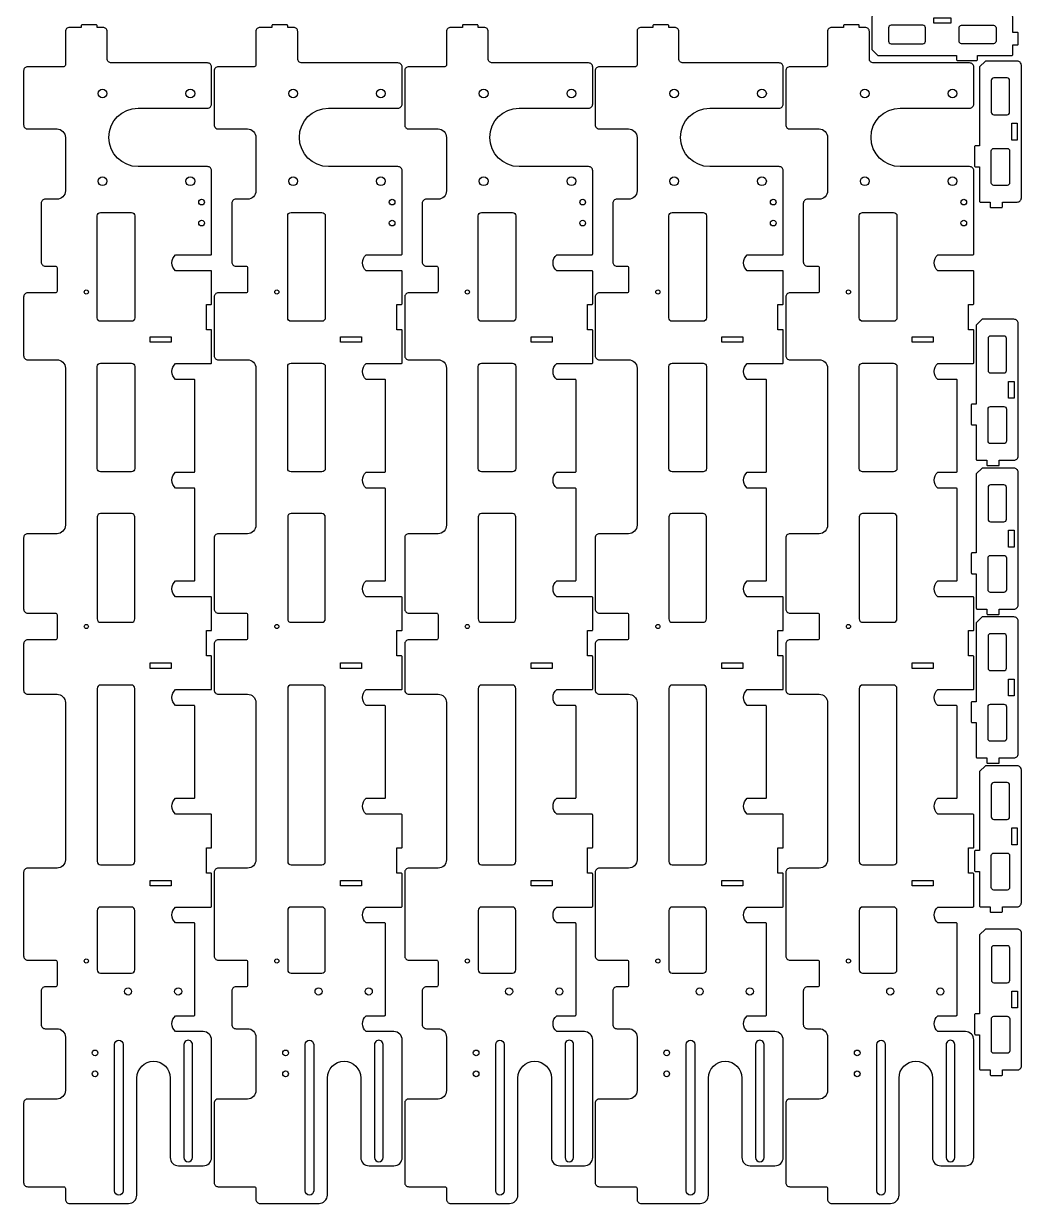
# Model space of a CAD drawing. Extents: x 6578 to 7772, y 12362 to 15184.
# Drawn here: x 6578 to 7772, y 12362 to 13773 of the extents above; entities that cross this region are included whole.
import ezdxf

# ---------------------------------------------------------------- set-up
doc = ezdxf.new("R2010")
doc.units = 0

# ---------------------------------------------------------------- blocks, each defined once
blk = doc.blocks.new('Part2012044793', base_point=(-50, 0))
at = {"layer": '1'}
for points in [[(6, 125.4, 0.4142136), (5, 126.4), (0, 126.4), (0, 167.6, 0.4142136), (-1, 168.6), (-12.5, 168.6), (-12.5, 174, 0.4142136), (-13.5, 175), (-26.5, 175, 0.4142136), (-27.5, 174), (-27.5, 168.6), (-45, 168.6, 0.4142136), (-50, 163.6), (-50, 5, 0.4142136), (-45, 0), (-7, 0), (0, 7), (0, 101.4), (5, 101.4, 0.4142136), (6, 102.4)], [(-14, 145.6), (-14, 107.4, -0.4142136), (-17, 104.4), (-33, 104.4, -0.4142136), (-36, 107.4), (-36, 145.6, -0.4142136), (-33, 148.6), (-17, 148.6, -0.4142136)], [(-14, 61.2, 0.4142136), (-17, 64.2), (-33, 64.2, 0.4142136), (-36, 61.2), (-36, 23, 0.4142136), (-33, 20), (-17, 20, 0.4142136), (-14, 23)]]:
    blk.add_lwpolyline(points, format="xyb", close=True, dxfattribs=at)
blk.add_lwpolyline([(-38.55, 94.4), (-38.55, 74.2), (-45.1, 74.2), (-45.1, 94.4)], close=True, dxfattribs=at)
blk = doc.blocks.new('Part2146172900', base_point=(-50, 0))
at = {"layer": '1'}
for points in [[(6, 125.4, 0.4142136), (5, 126.4), (0, 126.4), (0, 167.6, 0.4142136), (-1, 168.6), (-12.5, 168.6), (-12.5, 174, 0.4142136), (-13.5, 175), (-26.5, 175, 0.4142136), (-27.5, 174), (-27.5, 168.6), (-45, 168.6, 0.4142136), (-50, 163.6), (-50, 5, 0.4142136), (-45, 0), (-7, 0), (0, 7), (0, 101.4), (5, 101.4, 0.4142136), (6, 102.4)], [(-14, 145.6), (-14, 107.4, -0.4142136), (-17, 104.4), (-33, 104.4, -0.4142136), (-36, 107.4), (-36, 145.6, -0.4142136), (-33, 148.6), (-17, 148.6, -0.4142136)], [(-14, 61.2, 0.4142136), (-17, 64.2), (-33, 64.2, 0.4142136), (-36, 61.2), (-36, 23, 0.4142136), (-33, 20), (-17, 20, 0.4142136), (-14, 23)]]:
    blk.add_lwpolyline(points, format="xyb", close=True, dxfattribs=at)
blk.add_lwpolyline([(-38.55, 94.4), (-38.55, 74.2), (-45.1, 74.2), (-45.1, 94.4)], close=True, dxfattribs=at)
blk = doc.blocks.new('Part1454773112', base_point=(-50, 0))
at = {"layer": '1'}
for points in [[(6, 125.4, 0.4142136), (5, 126.4), (0, 126.4), (0, 167.6, 0.4142136), (-1, 168.6), (-12.5, 168.6), (-12.5, 174, 0.4142136), (-13.5, 175), (-26.5, 175, 0.4142136), (-27.5, 174), (-27.5, 168.6), (-45, 168.6, 0.4142136), (-50, 163.6), (-50, 5, 0.4142136), (-45, 0), (-7, 0), (0, 7), (0, 101.4), (5, 101.4, 0.4142136), (6, 102.4)], [(-14, 145.6), (-14, 107.4, -0.4142136), (-17, 104.4), (-33, 104.4, -0.4142136), (-36, 107.4), (-36, 145.6, -0.4142136), (-33, 148.6), (-17, 148.6, -0.4142136)], [(-14, 61.2, 0.4142136), (-17, 64.2), (-33, 64.2, 0.4142136), (-36, 61.2), (-36, 23, 0.4142136), (-33, 20), (-17, 20, 0.4142136), (-14, 23)]]:
    blk.add_lwpolyline(points, format="xyb", close=True, dxfattribs=at)
blk.add_lwpolyline([(-38.55, 94.4), (-38.55, 74.2), (-45.1, 74.2), (-45.1, 94.4)], close=True, dxfattribs=at)
blk = doc.blocks.new('Part2070218591', base_point=(-50, 0))
at = {"layer": '1'}
for points in [[(6, 125.4, 0.4142136), (5, 126.4), (0, 126.4), (0, 167.6, 0.4142136), (-1, 168.6), (-12.5, 168.6), (-12.5, 174, 0.4142136), (-13.5, 175), (-26.5, 175, 0.4142136), (-27.5, 174), (-27.5, 168.6), (-45, 168.6, 0.4142136), (-50, 163.6), (-50, 5, 0.4142136), (-45, 0), (-7, 0), (0, 7), (0, 101.4), (5, 101.4, 0.4142136), (6, 102.4)], [(-14, 145.6), (-14, 107.4, -0.4142136), (-17, 104.4), (-33, 104.4, -0.4142136), (-36, 107.4), (-36, 145.6, -0.4142136), (-33, 148.6), (-17, 148.6, -0.4142136)], [(-14, 61.2, 0.4142136), (-17, 64.2), (-33, 64.2, 0.4142136), (-36, 61.2), (-36, 23, 0.4142136), (-33, 20), (-17, 20, 0.4142136), (-14, 23)]]:
    blk.add_lwpolyline(points, format="xyb", close=True, dxfattribs=at)
blk.add_lwpolyline([(-38.55, 94.4), (-38.55, 74.2), (-45.1, 74.2), (-45.1, 94.4)], close=True, dxfattribs=at)
blk = doc.blocks.new('Part1002874080', base_point=(-50, 0))
at = {"layer": '1'}
for points in [[(6, 125.4, 0.4142136), (5, 126.4), (0, 126.4), (0, 167.6, 0.4142136), (-1, 168.6), (-12.5, 168.6), (-12.5, 174, 0.4142136), (-13.5, 175), (-26.5, 175, 0.4142136), (-27.5, 174), (-27.5, 168.6), (-45, 168.6, 0.4142136), (-50, 163.6), (-50, 5, 0.4142136), (-45, 0), (-7, 0), (0, 7), (0, 101.4), (5, 101.4, 0.4142136), (6, 102.4)], [(-14, 145.6), (-14, 107.4, -0.4142136), (-17, 104.4), (-33, 104.4, -0.4142136), (-36, 107.4), (-36, 145.6, -0.4142136), (-33, 148.6), (-17, 148.6, -0.4142136)], [(-14, 61.2, 0.4142136), (-17, 64.2), (-33, 64.2, 0.4142136), (-36, 61.2), (-36, 23, 0.4142136), (-33, 20), (-17, 20, 0.4142136), (-14, 23)]]:
    blk.add_lwpolyline(points, format="xyb", close=True, dxfattribs=at)
blk.add_lwpolyline([(-38.55, 94.4), (-38.55, 74.2), (-45.1, 74.2), (-45.1, 94.4)], close=True, dxfattribs=at)
blk = doc.blocks.new('Part1115939180', base_point=(-4.5, -30))
at = {"layer": '1'}
for points in [[(1405, 95.5, 0.414214), (1395, 105.5), (1255, 105.5, -1), (1255, 145.5), (1350, 145.5, 0.414214), (1360, 155.5), (1360, 185, 0.414214), (1350, 195), (1209.5, 195, 0.414214), (1199.5, 185), (1199.5, 151.9, -0.460628), (1180.5, 151.9), (1180.5, 174, 0.414214), (1179.5, 175), (1070.5, 175, 0.414214), (1069.5, 174), (1069.5, 151.9, -0.460628), (1050.5, 151.9), (1050.5, 194, 0.414214), (1049.5, 195), (1011.1, 195, 0.414214), (1010.1, 194), (1010.1, 188.7), (979.9, 188.7), (979.9, 194, 0.414214), (978.9, 195), (940.5, 195, 0.414214), (939.5, 194), (939.5, 151.9, -0.460628), (920.5, 151.9), (920.5, 174, 0.414214), (919.5, 175), (810.5, 175, 0.414214), (809.5, 174), (809.5, 151.9, -0.460628), (790.5, 151.9), (790.5, 194, 0.414214), (789.5, 195), (751.1, 195, 0.414214), (750.1, 194), (750.1, 188.7), (719.9, 188.7), (719.9, 194, 0.414214), (718.9, 195), (680.5, 195, 0.414214), (679.5, 194), (679.5, 151.9, -0.460628), (660.5, 151.9), (660.5, 174, 0.414214), (659.5, 175), (550.5, 175, 0.414214), (549.5, 174), (549.5, 151.9, -0.460628), (530.5, 151.9), (530.5, 174, 0.414214), (529.5, 175), (420.5, 175, 0.414214), (419.5, 174), (419.5, 151.9, -0.460628), (400.5, 151.9), (400.5, 194, 0.414214), (399.5, 195), (361.1, 195, 0.414214), (360.1, 194), (360.1, 188.7), (329.9, 188.7), (329.9, 194, 0.414214), (328.9, 195), (290.5, 195, 0.414214), (289.5, 194), (289.5, 151.9, -0.460628), (270.5, 151.9), (270.5, 194, 0.414214), (269.5, 195), (170, 195, 0.414214), (165, 190), (165, 107, -1), (95, 107), (95, 190, 0.414214), (90, 195), (46, 195, 0.414214), (41, 190), (41, 75, -0.414214), (36, 70), (3.5, 70, 0.414214), (-1.5, 65), (-1.5, 58), (-3.5, 58, 0.414214), (-4.5, 57), (-4.5, 40, 0.414214), (-3.5, 39), (-1.5, 39), (-1.5, 25, 0.414214), (3.5, 20), (43.5, 20, -0.414214), (45.5, 18), (45.5, -25, 0.414214), (50.5, -30), (115, -30, 0.414214), (120, -25), (120, 10, -0.414214), (130, 20), (194, 20, -0.414214), (204, 10), (204, -4, 0.414214), (209, -9), (279, -9, 0.414214), (284, -4), (284, 8, -0.414214), (286, 10), (314, 10, -0.414214), (316, 8), (316, -25, 0.414214), (321, -30), (391, -30, 0.414214), (396, -25), (396, 10, -0.414214), (406, 20), (594, 20, -0.414214), (604, 10), (604, -25, 0.414214), (609, -30), (694, -30, 0.414214), (699, -25), (699, 8, -0.414214), (701, 10), (729, 10, -0.414214), (731, 8), (731, -25, 0.414214), (736, -30), (791, -30, 0.414214), (796, -25), (796, 10, -0.414214), (806, 20), (994, 20, -0.414214), (1004, 10), (1004, -25, 0.414214), (1009, -30), (1109, -30, 0.414214), (1114, -25), (1114, 8, -0.414214), (1116, 10), (1144, 10, -0.414214), (1146, 8), (1146, -4, 0.414214), (1151, -9), (1191, -9, 0.414214), (1196, -4), (1196, 10, -0.414214), (1206, 20), (1270.1, 20, -0.414214), (1280.1, 10), (1280.1, -25, 0.414214), (1285.1, -30), (1380, -30, 0.414214), (1385, -25), (1385, 18, -0.414214), (1387, 20), (1400, 20, 0.414214), (1405, 25)], [(1350, 172.1), (1215, 172.1, 1), (1215, 161.9), (1350, 161.9, 1)], [(350, 99), (350, 62, -0.414214), (346, 58), (224, 58, -0.414214), (220, 62), (220, 99, -0.414214), (224, 103), (346, 103, -0.414214)], [(530, 99), (530, 62, -0.414214), (526, 58), (404, 58, -0.414214), (400, 62), (400, 99, -0.414214), (404, 103), (526, 103, -0.414214)], [(710, 99, 0.414214), (706, 103), (584, 103, 0.414214), (580, 99), (580, 62, 0.414214), (584, 58), (706, 58, 0.414214), (710, 62)], [(1000, 99, 0.414214), (996, 103), (789, 103, 0.414214), (785, 99), (785, 62, 0.414214), (789, 58), (996, 58, 0.414214), (1000, 62)], [(1129.5, 99, 0.414214), (1125.5, 103), (1054.5, 103, 0.414214), (1050.5, 99), (1050.5, 62, 0.414214), (1054.5, 58), (1125.5, 58, 0.414214), (1129.5, 62)], [(1390, 89.1, -1), (1390, 78.9), (1215, 78.9, -1), (1215, 89.1)]]:
    blk.add_lwpolyline(points, format="xyb", close=True, dxfattribs=at)
for points in [[(375.1, 146.5), (375.1, 121.3), (368.6, 121.3), (368.6, 146.5)], [(765.1, 146.5), (765.1, 121.3), (758.6, 121.3), (758.6, 146.5)], [(1025.1, 146.5), (1025.1, 121.3), (1018.6, 121.3), (1018.6, 146.5)]]:
    blk.add_lwpolyline(points, close=True, dxfattribs=at)
for centre, radius in [((207.5, 183), 3.4), ((232.5, 183), 3.4), ((77.5, 169.5), 5.25), ((182.5, 169.5), 5.25), ((1151.5, 155), 4.25), ((1151.5, 95), 4.25), ((77.5, 64.5), 5.25), ((182.5, 64.5), 5.25), ((1225, 55.5), 3.4), ((1250, 55.5), 3.4), ((315, 45), 2.5), ((715, 45), 2.5), ((1115, 45), 2.5)]:
    blk.add_circle(centre, radius, dxfattribs=at)
blk = doc.blocks.new('Part1160645704', base_point=(-4.5, -30))
at = {"layer": '1'}
for points in [[(1405, 95.5, 0.414214), (1395, 105.5), (1255, 105.5, -1), (1255, 145.5), (1350, 145.5, 0.414214), (1360, 155.5), (1360, 185, 0.414214), (1350, 195), (1209.5, 195, 0.414214), (1199.5, 185), (1199.5, 151.9, -0.460628), (1180.5, 151.9), (1180.5, 174, 0.414214), (1179.5, 175), (1070.5, 175, 0.414214), (1069.5, 174), (1069.5, 151.9, -0.460628), (1050.5, 151.9), (1050.5, 194, 0.414214), (1049.5, 195), (1011.1, 195, 0.414214), (1010.1, 194), (1010.1, 188.7), (979.9, 188.7), (979.9, 194, 0.414214), (978.9, 195), (940.5, 195, 0.414214), (939.5, 194), (939.5, 151.9, -0.460628), (920.5, 151.9), (920.5, 174, 0.414214), (919.5, 175), (810.5, 175, 0.414214), (809.5, 174), (809.5, 151.9, -0.460628), (790.5, 151.9), (790.5, 194, 0.414214), (789.5, 195), (751.1, 195, 0.414214), (750.1, 194), (750.1, 188.7), (719.9, 188.7), (719.9, 194, 0.414214), (718.9, 195), (680.5, 195, 0.414214), (679.5, 194), (679.5, 151.9, -0.460628), (660.5, 151.9), (660.5, 174, 0.414214), (659.5, 175), (550.5, 175, 0.414214), (549.5, 174), (549.5, 151.9, -0.460628), (530.5, 151.9), (530.5, 174, 0.414214), (529.5, 175), (420.5, 175, 0.414214), (419.5, 174), (419.5, 151.9, -0.460628), (400.5, 151.9), (400.5, 194, 0.414214), (399.5, 195), (361.1, 195, 0.414214), (360.1, 194), (360.1, 188.7), (329.9, 188.7), (329.9, 194, 0.414214), (328.9, 195), (290.5, 195, 0.414214), (289.5, 194), (289.5, 151.9, -0.460628), (270.5, 151.9), (270.5, 194, 0.414214), (269.5, 195), (170, 195, 0.414214), (165, 190), (165, 107, -1), (95, 107), (95, 190, 0.414214), (90, 195), (46, 195, 0.414214), (41, 190), (41, 75, -0.414214), (36, 70), (3.5, 70, 0.414214), (-1.5, 65), (-1.5, 58), (-3.5, 58, 0.414214), (-4.5, 57), (-4.5, 40, 0.414214), (-3.5, 39), (-1.5, 39), (-1.5, 25, 0.414214), (3.5, 20), (43.5, 20, -0.414214), (45.5, 18), (45.5, -25, 0.414214), (50.5, -30), (115, -30, 0.414214), (120, -25), (120, 10, -0.414214), (130, 20), (194, 20, -0.414214), (204, 10), (204, -4, 0.414214), (209, -9), (279, -9, 0.414214), (284, -4), (284, 8, -0.414214), (286, 10), (314, 10, -0.414214), (316, 8), (316, -25, 0.414214), (321, -30), (391, -30, 0.414214), (396, -25), (396, 10, -0.414214), (406, 20), (594, 20, -0.414214), (604, 10), (604, -25, 0.414214), (609, -30), (694, -30, 0.414214), (699, -25), (699, 8, -0.414214), (701, 10), (729, 10, -0.414214), (731, 8), (731, -25, 0.414214), (736, -30), (791, -30, 0.414214), (796, -25), (796, 10, -0.414214), (806, 20), (994, 20, -0.414214), (1004, 10), (1004, -25, 0.414214), (1009, -30), (1109, -30, 0.414214), (1114, -25), (1114, 8, -0.414214), (1116, 10), (1144, 10, -0.414214), (1146, 8), (1146, -4, 0.414214), (1151, -9), (1191, -9, 0.414214), (1196, -4), (1196, 10, -0.414214), (1206, 20), (1270.1, 20, -0.414214), (1280.1, 10), (1280.1, -25, 0.414214), (1285.1, -30), (1380, -30, 0.414214), (1385, -25), (1385, 18, -0.414214), (1387, 20), (1400, 20, 0.414214), (1405, 25)], [(1350, 172.1), (1215, 172.1, 1), (1215, 161.9), (1350, 161.9, 1)], [(350, 99), (350, 62, -0.414214), (346, 58), (224, 58, -0.414214), (220, 62), (220, 99, -0.414214), (224, 103), (346, 103, -0.414214)], [(530, 99), (530, 62, -0.414214), (526, 58), (404, 58, -0.414214), (400, 62), (400, 99, -0.414214), (404, 103), (526, 103, -0.414214)], [(710, 99, 0.414214), (706, 103), (584, 103, 0.414214), (580, 99), (580, 62, 0.414214), (584, 58), (706, 58, 0.414214), (710, 62)], [(1000, 99, 0.414214), (996, 103), (789, 103, 0.414214), (785, 99), (785, 62, 0.414214), (789, 58), (996, 58, 0.414214), (1000, 62)], [(1129.5, 99, 0.414214), (1125.5, 103), (1054.5, 103, 0.414214), (1050.5, 99), (1050.5, 62, 0.414214), (1054.5, 58), (1125.5, 58, 0.414214), (1129.5, 62)], [(1390, 89.1, -1), (1390, 78.9), (1215, 78.9, -1), (1215, 89.1)]]:
    blk.add_lwpolyline(points, format="xyb", close=True, dxfattribs=at)
for points in [[(375.1, 146.5), (375.1, 121.3), (368.6, 121.3), (368.6, 146.5)], [(765.1, 146.5), (765.1, 121.3), (758.6, 121.3), (758.6, 146.5)], [(1025.1, 146.5), (1025.1, 121.3), (1018.6, 121.3), (1018.6, 146.5)]]:
    blk.add_lwpolyline(points, close=True, dxfattribs=at)
for centre, radius in [((207.5, 183), 3.4), ((232.5, 183), 3.4), ((77.5, 169.5), 5.25), ((182.5, 169.5), 5.25), ((1151.5, 155), 4.25), ((1151.5, 95), 4.25), ((77.5, 64.5), 5.25), ((182.5, 64.5), 5.25), ((1225, 55.5), 3.4), ((1250, 55.5), 3.4), ((315, 45), 2.5), ((715, 45), 2.5), ((1115, 45), 2.5)]:
    blk.add_circle(centre, radius, dxfattribs=at)
blk = doc.blocks.new('Part1557064205', base_point=(-4.5, -30))
at = {"layer": '1'}
for points in [[(1405, 95.5, 0.414214), (1395, 105.5), (1255, 105.5, -1), (1255, 145.5), (1350, 145.5, 0.414214), (1360, 155.5), (1360, 185, 0.414214), (1350, 195), (1209.5, 195, 0.414214), (1199.5, 185), (1199.5, 151.9, -0.460628), (1180.5, 151.9), (1180.5, 174, 0.414214), (1179.5, 175), (1070.5, 175, 0.414214), (1069.5, 174), (1069.5, 151.9, -0.460628), (1050.5, 151.9), (1050.5, 194, 0.414214), (1049.5, 195), (1011.1, 195, 0.414214), (1010.1, 194), (1010.1, 188.7), (979.9, 188.7), (979.9, 194, 0.414214), (978.9, 195), (940.5, 195, 0.414214), (939.5, 194), (939.5, 151.9, -0.460628), (920.5, 151.9), (920.5, 174, 0.414214), (919.5, 175), (810.5, 175, 0.414214), (809.5, 174), (809.5, 151.9, -0.460628), (790.5, 151.9), (790.5, 194, 0.414214), (789.5, 195), (751.1, 195, 0.414214), (750.1, 194), (750.1, 188.7), (719.9, 188.7), (719.9, 194, 0.414214), (718.9, 195), (680.5, 195, 0.414214), (679.5, 194), (679.5, 151.9, -0.460628), (660.5, 151.9), (660.5, 174, 0.414214), (659.5, 175), (550.5, 175, 0.414214), (549.5, 174), (549.5, 151.9, -0.460628), (530.5, 151.9), (530.5, 174, 0.414214), (529.5, 175), (420.5, 175, 0.414214), (419.5, 174), (419.5, 151.9, -0.460628), (400.5, 151.9), (400.5, 194, 0.414214), (399.5, 195), (361.1, 195, 0.414214), (360.1, 194), (360.1, 188.7), (329.9, 188.7), (329.9, 194, 0.414214), (328.9, 195), (290.5, 195, 0.414214), (289.5, 194), (289.5, 151.9, -0.460628), (270.5, 151.9), (270.5, 194, 0.414214), (269.5, 195), (170, 195, 0.414214), (165, 190), (165, 107, -1), (95, 107), (95, 190, 0.414214), (90, 195), (46, 195, 0.414214), (41, 190), (41, 75, -0.414214), (36, 70), (3.5, 70, 0.414214), (-1.5, 65), (-1.5, 58), (-3.5, 58, 0.414214), (-4.5, 57), (-4.5, 40, 0.414214), (-3.5, 39), (-1.5, 39), (-1.5, 25, 0.414214), (3.5, 20), (43.5, 20, -0.414214), (45.5, 18), (45.5, -25, 0.414214), (50.5, -30), (115, -30, 0.414214), (120, -25), (120, 10, -0.414214), (130, 20), (194, 20, -0.414214), (204, 10), (204, -4, 0.414214), (209, -9), (279, -9, 0.414214), (284, -4), (284, 8, -0.414214), (286, 10), (314, 10, -0.414214), (316, 8), (316, -25, 0.414214), (321, -30), (391, -30, 0.414214), (396, -25), (396, 10, -0.414214), (406, 20), (594, 20, -0.414214), (604, 10), (604, -25, 0.414214), (609, -30), (694, -30, 0.414214), (699, -25), (699, 8, -0.414214), (701, 10), (729, 10, -0.414214), (731, 8), (731, -25, 0.414214), (736, -30), (791, -30, 0.414214), (796, -25), (796, 10, -0.414214), (806, 20), (994, 20, -0.414214), (1004, 10), (1004, -25, 0.414214), (1009, -30), (1109, -30, 0.414214), (1114, -25), (1114, 8, -0.414214), (1116, 10), (1144, 10, -0.414214), (1146, 8), (1146, -4, 0.414214), (1151, -9), (1191, -9, 0.414214), (1196, -4), (1196, 10, -0.414214), (1206, 20), (1270.1, 20, -0.414214), (1280.1, 10), (1280.1, -25, 0.414214), (1285.1, -30), (1380, -30, 0.414214), (1385, -25), (1385, 18, -0.414214), (1387, 20), (1400, 20, 0.414214), (1405, 25)], [(1350, 172.1), (1215, 172.1, 1), (1215, 161.9), (1350, 161.9, 1)], [(350, 99), (350, 62, -0.414214), (346, 58), (224, 58, -0.414214), (220, 62), (220, 99, -0.414214), (224, 103), (346, 103, -0.414214)], [(530, 99), (530, 62, -0.414214), (526, 58), (404, 58, -0.414214), (400, 62), (400, 99, -0.414214), (404, 103), (526, 103, -0.414214)], [(710, 99, 0.414214), (706, 103), (584, 103, 0.414214), (580, 99), (580, 62, 0.414214), (584, 58), (706, 58, 0.414214), (710, 62)], [(1000, 99, 0.414214), (996, 103), (789, 103, 0.414214), (785, 99), (785, 62, 0.414214), (789, 58), (996, 58, 0.414214), (1000, 62)], [(1129.5, 99, 0.414214), (1125.5, 103), (1054.5, 103, 0.414214), (1050.5, 99), (1050.5, 62, 0.414214), (1054.5, 58), (1125.5, 58, 0.414214), (1129.5, 62)], [(1390, 89.1, -1), (1390, 78.9), (1215, 78.9, -1), (1215, 89.1)]]:
    blk.add_lwpolyline(points, format="xyb", close=True, dxfattribs=at)
for points in [[(375.1, 146.5), (375.1, 121.3), (368.6, 121.3), (368.6, 146.5)], [(765.1, 146.5), (765.1, 121.3), (758.6, 121.3), (758.6, 146.5)], [(1025.1, 146.5), (1025.1, 121.3), (1018.6, 121.3), (1018.6, 146.5)]]:
    blk.add_lwpolyline(points, close=True, dxfattribs=at)
for centre, radius in [((207.5, 183), 3.4), ((232.5, 183), 3.4), ((77.5, 169.5), 5.25), ((182.5, 169.5), 5.25), ((1151.5, 155), 4.25), ((1151.5, 95), 4.25), ((77.5, 64.5), 5.25), ((182.5, 64.5), 5.25), ((1225, 55.5), 3.4), ((1250, 55.5), 3.4), ((315, 45), 2.5), ((715, 45), 2.5), ((1115, 45), 2.5)]:
    blk.add_circle(centre, radius, dxfattribs=at)
blk = doc.blocks.new('Part865901877', base_point=(-4.5, -30))
at = {"layer": '1'}
for points in [[(1405, 95.5, 0.414214), (1395, 105.5), (1255, 105.5, -1), (1255, 145.5), (1350, 145.5, 0.414214), (1360, 155.5), (1360, 185, 0.414214), (1350, 195), (1209.5, 195, 0.414214), (1199.5, 185), (1199.5, 151.9, -0.460628), (1180.5, 151.9), (1180.5, 174, 0.414214), (1179.5, 175), (1070.5, 175, 0.414214), (1069.5, 174), (1069.5, 151.9, -0.460628), (1050.5, 151.9), (1050.5, 194, 0.414214), (1049.5, 195), (1011.1, 195, 0.414214), (1010.1, 194), (1010.1, 188.7), (979.9, 188.7), (979.9, 194, 0.414214), (978.9, 195), (940.5, 195, 0.414214), (939.5, 194), (939.5, 151.9, -0.460628), (920.5, 151.9), (920.5, 174, 0.414214), (919.5, 175), (810.5, 175, 0.414214), (809.5, 174), (809.5, 151.9, -0.460628), (790.5, 151.9), (790.5, 194, 0.414214), (789.5, 195), (751.1, 195, 0.414214), (750.1, 194), (750.1, 188.7), (719.9, 188.7), (719.9, 194, 0.414214), (718.9, 195), (680.5, 195, 0.414214), (679.5, 194), (679.5, 151.9, -0.460628), (660.5, 151.9), (660.5, 174, 0.414214), (659.5, 175), (550.5, 175, 0.414214), (549.5, 174), (549.5, 151.9, -0.460628), (530.5, 151.9), (530.5, 174, 0.414214), (529.5, 175), (420.5, 175, 0.414214), (419.5, 174), (419.5, 151.9, -0.460628), (400.5, 151.9), (400.5, 194, 0.414214), (399.5, 195), (361.1, 195, 0.414214), (360.1, 194), (360.1, 188.7), (329.9, 188.7), (329.9, 194, 0.414214), (328.9, 195), (290.5, 195, 0.414214), (289.5, 194), (289.5, 151.9, -0.460628), (270.5, 151.9), (270.5, 194, 0.414214), (269.5, 195), (170, 195, 0.414214), (165, 190), (165, 107, -1), (95, 107), (95, 190, 0.414214), (90, 195), (46, 195, 0.414214), (41, 190), (41, 75, -0.414214), (36, 70), (3.5, 70, 0.414214), (-1.5, 65), (-1.5, 58), (-3.5, 58, 0.414214), (-4.5, 57), (-4.5, 40, 0.414214), (-3.5, 39), (-1.5, 39), (-1.5, 25, 0.414214), (3.5, 20), (43.5, 20, -0.414214), (45.5, 18), (45.5, -25, 0.414214), (50.5, -30), (115, -30, 0.414214), (120, -25), (120, 10, -0.414214), (130, 20), (194, 20, -0.414214), (204, 10), (204, -4, 0.414214), (209, -9), (279, -9, 0.414214), (284, -4), (284, 8, -0.414214), (286, 10), (314, 10, -0.414214), (316, 8), (316, -25, 0.414214), (321, -30), (391, -30, 0.414214), (396, -25), (396, 10, -0.414214), (406, 20), (594, 20, -0.414214), (604, 10), (604, -25, 0.414214), (609, -30), (694, -30, 0.414214), (699, -25), (699, 8, -0.414214), (701, 10), (729, 10, -0.414214), (731, 8), (731, -25, 0.414214), (736, -30), (791, -30, 0.414214), (796, -25), (796, 10, -0.414214), (806, 20), (994, 20, -0.414214), (1004, 10), (1004, -25, 0.414214), (1009, -30), (1109, -30, 0.414214), (1114, -25), (1114, 8, -0.414214), (1116, 10), (1144, 10, -0.414214), (1146, 8), (1146, -4, 0.414214), (1151, -9), (1191, -9, 0.414214), (1196, -4), (1196, 10, -0.414214), (1206, 20), (1270.1, 20, -0.414214), (1280.1, 10), (1280.1, -25, 0.414214), (1285.1, -30), (1380, -30, 0.414214), (1385, -25), (1385, 18, -0.414214), (1387, 20), (1400, 20, 0.414214), (1405, 25)], [(1350, 172.1), (1215, 172.1, 1), (1215, 161.9), (1350, 161.9, 1)], [(350, 99), (350, 62, -0.414214), (346, 58), (224, 58, -0.414214), (220, 62), (220, 99, -0.414214), (224, 103), (346, 103, -0.414214)], [(530, 99), (530, 62, -0.414214), (526, 58), (404, 58, -0.414214), (400, 62), (400, 99, -0.414214), (404, 103), (526, 103, -0.414214)], [(710, 99, 0.414214), (706, 103), (584, 103, 0.414214), (580, 99), (580, 62, 0.414214), (584, 58), (706, 58, 0.414214), (710, 62)], [(1000, 99, 0.414214), (996, 103), (789, 103, 0.414214), (785, 99), (785, 62, 0.414214), (789, 58), (996, 58, 0.414214), (1000, 62)], [(1129.5, 99, 0.414214), (1125.5, 103), (1054.5, 103, 0.414214), (1050.5, 99), (1050.5, 62, 0.414214), (1054.5, 58), (1125.5, 58, 0.414214), (1129.5, 62)], [(1390, 89.1, -1), (1390, 78.9), (1215, 78.9, -1), (1215, 89.1)]]:
    blk.add_lwpolyline(points, format="xyb", close=True, dxfattribs=at)
for points in [[(375.1, 146.5), (375.1, 121.3), (368.6, 121.3), (368.6, 146.5)], [(765.1, 146.5), (765.1, 121.3), (758.6, 121.3), (758.6, 146.5)], [(1025.1, 146.5), (1025.1, 121.3), (1018.6, 121.3), (1018.6, 146.5)]]:
    blk.add_lwpolyline(points, close=True, dxfattribs=at)
for centre, radius in [((207.5, 183), 3.4), ((232.5, 183), 3.4), ((77.5, 169.5), 5.25), ((182.5, 169.5), 5.25), ((1151.5, 155), 4.25), ((1151.5, 95), 4.25), ((77.5, 64.5), 5.25), ((182.5, 64.5), 5.25), ((1225, 55.5), 3.4), ((1250, 55.5), 3.4), ((315, 45), 2.5), ((715, 45), 2.5), ((1115, 45), 2.5)]:
    blk.add_circle(centre, radius, dxfattribs=at)
blk = doc.blocks.new('Part2023194582', base_point=(-4.5, -30))
at = {"layer": '1'}
for points in [[(1405, 95.5, 0.414214), (1395, 105.5), (1255, 105.5, -1), (1255, 145.5), (1350, 145.5, 0.414214), (1360, 155.5), (1360, 185, 0.414214), (1350, 195), (1209.5, 195, 0.414214), (1199.5, 185), (1199.5, 151.9, -0.460628), (1180.5, 151.9), (1180.5, 174, 0.414214), (1179.5, 175), (1070.5, 175, 0.414214), (1069.5, 174), (1069.5, 151.9, -0.460628), (1050.5, 151.9), (1050.5, 194, 0.414214), (1049.5, 195), (1011.1, 195, 0.414214), (1010.1, 194), (1010.1, 188.7), (979.9, 188.7), (979.9, 194, 0.414214), (978.9, 195), (940.5, 195, 0.414214), (939.5, 194), (939.5, 151.9, -0.460628), (920.5, 151.9), (920.5, 174, 0.414214), (919.5, 175), (810.5, 175, 0.414214), (809.5, 174), (809.5, 151.9, -0.460628), (790.5, 151.9), (790.5, 194, 0.414214), (789.5, 195), (751.1, 195, 0.414214), (750.1, 194), (750.1, 188.7), (719.9, 188.7), (719.9, 194, 0.414214), (718.9, 195), (680.5, 195, 0.414214), (679.5, 194), (679.5, 151.9, -0.460628), (660.5, 151.9), (660.5, 174, 0.414214), (659.5, 175), (550.5, 175, 0.414214), (549.5, 174), (549.5, 151.9, -0.460628), (530.5, 151.9), (530.5, 174, 0.414214), (529.5, 175), (420.5, 175, 0.414214), (419.5, 174), (419.5, 151.9, -0.460628), (400.5, 151.9), (400.5, 194, 0.414214), (399.5, 195), (361.1, 195, 0.414214), (360.1, 194), (360.1, 188.7), (329.9, 188.7), (329.9, 194, 0.414214), (328.9, 195), (290.5, 195, 0.414214), (289.5, 194), (289.5, 151.9, -0.460628), (270.5, 151.9), (270.5, 194, 0.414214), (269.5, 195), (170, 195, 0.414214), (165, 190), (165, 107, -1), (95, 107), (95, 190, 0.414214), (90, 195), (46, 195, 0.414214), (41, 190), (41, 75, -0.414214), (36, 70), (3.5, 70, 0.414214), (-1.5, 65), (-1.5, 58), (-3.5, 58, 0.414214), (-4.5, 57), (-4.5, 40, 0.414214), (-3.5, 39), (-1.5, 39), (-1.5, 25, 0.414214), (3.5, 20), (43.5, 20, -0.414214), (45.5, 18), (45.5, -25, 0.414214), (50.5, -30), (115, -30, 0.414214), (120, -25), (120, 10, -0.414214), (130, 20), (194, 20, -0.414214), (204, 10), (204, -4, 0.414214), (209, -9), (279, -9, 0.414214), (284, -4), (284, 8, -0.414214), (286, 10), (314, 10, -0.414214), (316, 8), (316, -25, 0.414214), (321, -30), (391, -30, 0.414214), (396, -25), (396, 10, -0.414214), (406, 20), (594, 20, -0.414214), (604, 10), (604, -25, 0.414214), (609, -30), (694, -30, 0.414214), (699, -25), (699, 8, -0.414214), (701, 10), (729, 10, -0.414214), (731, 8), (731, -25, 0.414214), (736, -30), (791, -30, 0.414214), (796, -25), (796, 10, -0.414214), (806, 20), (994, 20, -0.414214), (1004, 10), (1004, -25, 0.414214), (1009, -30), (1109, -30, 0.414214), (1114, -25), (1114, 8, -0.414214), (1116, 10), (1144, 10, -0.414214), (1146, 8), (1146, -4, 0.414214), (1151, -9), (1191, -9, 0.414214), (1196, -4), (1196, 10, -0.414214), (1206, 20), (1270.1, 20, -0.414214), (1280.1, 10), (1280.1, -25, 0.414214), (1285.1, -30), (1380, -30, 0.414214), (1385, -25), (1385, 18, -0.414214), (1387, 20), (1400, 20, 0.414214), (1405, 25)], [(1350, 172.1), (1215, 172.1, 1), (1215, 161.9), (1350, 161.9, 1)], [(350, 99), (350, 62, -0.414214), (346, 58), (224, 58, -0.414214), (220, 62), (220, 99, -0.414214), (224, 103), (346, 103, -0.414214)], [(530, 99), (530, 62, -0.414214), (526, 58), (404, 58, -0.414214), (400, 62), (400, 99, -0.414214), (404, 103), (526, 103, -0.414214)], [(710, 99, 0.414214), (706, 103), (584, 103, 0.414214), (580, 99), (580, 62, 0.414214), (584, 58), (706, 58, 0.414214), (710, 62)], [(1000, 99, 0.414214), (996, 103), (789, 103, 0.414214), (785, 99), (785, 62, 0.414214), (789, 58), (996, 58, 0.414214), (1000, 62)], [(1129.5, 99, 0.414214), (1125.5, 103), (1054.5, 103, 0.414214), (1050.5, 99), (1050.5, 62, 0.414214), (1054.5, 58), (1125.5, 58, 0.414214), (1129.5, 62)], [(1390, 89.1, -1), (1390, 78.9), (1215, 78.9, -1), (1215, 89.1)]]:
    blk.add_lwpolyline(points, format="xyb", close=True, dxfattribs=at)
for points in [[(375.1, 146.5), (375.1, 121.3), (368.6, 121.3), (368.6, 146.5)], [(765.1, 146.5), (765.1, 121.3), (758.6, 121.3), (758.6, 146.5)], [(1025.1, 146.5), (1025.1, 121.3), (1018.6, 121.3), (1018.6, 146.5)]]:
    blk.add_lwpolyline(points, close=True, dxfattribs=at)
for centre, radius in [((207.5, 183), 3.4), ((232.5, 183), 3.4), ((77.5, 169.5), 5.25), ((182.5, 169.5), 5.25), ((1151.5, 155), 4.25), ((1151.5, 95), 4.25), ((77.5, 64.5), 5.25), ((182.5, 64.5), 5.25), ((1225, 55.5), 3.4), ((1250, 55.5), 3.4), ((315, 45), 2.5), ((715, 45), 2.5), ((1115, 45), 2.5)]:
    blk.add_circle(centre, radius, dxfattribs=at)
blk = doc.blocks.new('Part1122564706', base_point=(-50, 0))
at = {"layer": '1'}
for points in [[(6, 125.4, 0.4142136), (5, 126.4), (0, 126.4), (0, 167.6, 0.4142136), (-1, 168.6), (-12.5, 168.6), (-12.5, 174, 0.4142136), (-13.5, 175), (-26.5, 175, 0.4142136), (-27.5, 174), (-27.5, 168.6), (-45, 168.6, 0.4142136), (-50, 163.6), (-50, 5, 0.4142136), (-45, 0), (-7, 0), (0, 7), (0, 101.4), (5, 101.4, 0.4142136), (6, 102.4)], [(-14, 145.6), (-14, 107.4, -0.4142136), (-17, 104.4), (-33, 104.4, -0.4142136), (-36, 107.4), (-36, 145.6, -0.4142136), (-33, 148.6), (-17, 148.6, -0.4142136)], [(-14, 61.2, 0.4142136), (-17, 64.2), (-33, 64.2, 0.4142136), (-36, 61.2), (-36, 23, 0.4142136), (-33, 20), (-17, 20, 0.4142136), (-14, 23)]]:
    blk.add_lwpolyline(points, format="xyb", close=True, dxfattribs=at)
blk.add_lwpolyline([(-38.55, 94.4), (-38.55, 74.2), (-45.1, 74.2), (-45.1, 94.4)], close=True, dxfattribs=at)
blk = doc.blocks.new('Part1522528238', base_point=(-50, 0))
at = {"layer": '1'}
for points in [[(6, 125.4, 0.4142136), (5, 126.4), (0, 126.4), (0, 167.6, 0.4142136), (-1, 168.6), (-12.5, 168.6), (-12.5, 174, 0.4142136), (-13.5, 175), (-26.5, 175, 0.4142136), (-27.5, 174), (-27.5, 168.6), (-45, 168.6, 0.4142136), (-50, 163.6), (-50, 5, 0.4142136), (-45, 0), (-7, 0), (0, 7), (0, 101.4), (5, 101.4, 0.4142136), (6, 102.4)], [(-14, 145.6), (-14, 107.4, -0.4142136), (-17, 104.4), (-33, 104.4, -0.4142136), (-36, 107.4), (-36, 145.6, -0.4142136), (-33, 148.6), (-17, 148.6, -0.4142136)], [(-14, 61.2, 0.4142136), (-17, 64.2), (-33, 64.2, 0.4142136), (-36, 61.2), (-36, 23, 0.4142136), (-33, 20), (-17, 20, 0.4142136), (-14, 23)]]:
    blk.add_lwpolyline(points, format="xyb", close=True, dxfattribs=at)
blk.add_lwpolyline([(-38.55, 94.4), (-38.55, 74.2), (-45.1, 74.2), (-45.1, 94.4)], close=True, dxfattribs=at)

msp = doc.modelspace()

# ---------------------------------------------------------------- block references
at = {"layer": '1'}
for name, p, rotation in [('Part1522528238', (7592.6, 13784.7), 269.999999977959), ('Part2023194582', (6577.6, 13771.2), 269.999999977959), ('Part865901877', (6805.6, 13771.2), 269.999999977959), ('Part1557064205', (7033.6, 13771.2), 269.999999977959), ('Part1160645704', (7261.6, 13771.2), 269.999999977959), ('Part1115939180', (7489.6, 13771.2), 269.999999977959), ('Part1122564706', (7771.5, 13727.9), 180), ('Part1002874080', (7767.6, 13419.1), 180), ('Part2070218591', (7767.6, 13241.1), 180), ('Part1454773112', (7767.6, 13063.1), 180), ('Part2146172900', (7771.5, 12885.1), 180), ('Part2012044793', (7771.6, 12689.9), 180)]:
    msp.add_blockref(name, p, dxfattribs=dict(at, rotation=rotation))

doc.saveas('drawing.dxf')
